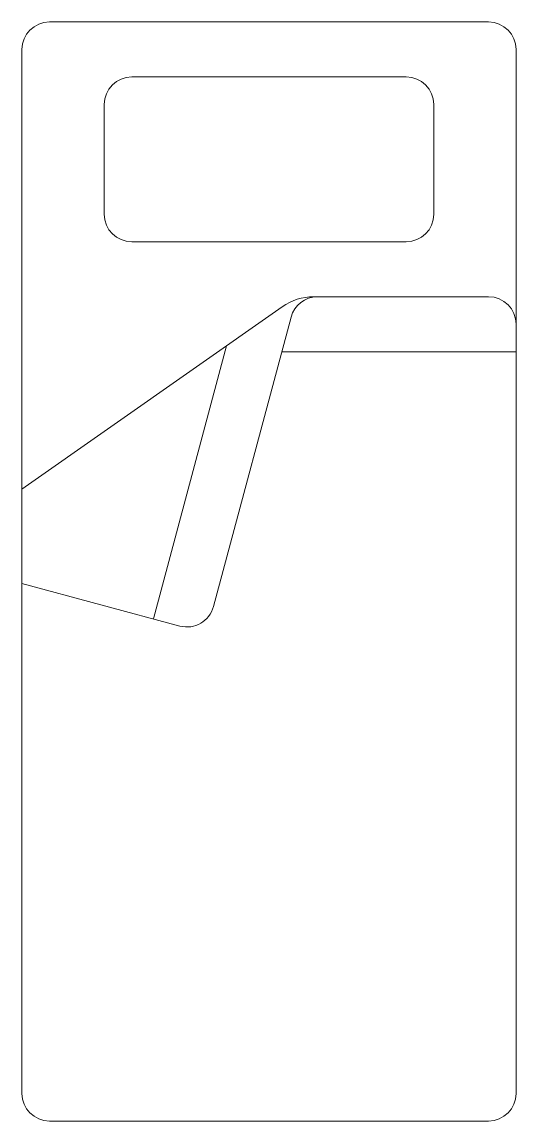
# Model space of a CAD drawing. Header units: metres. Extents: x 0 to 0.9, y 0 to 2.
import ezdxf

# ---------------------------------------------------------------- set-up
doc = ezdxf.new("R2010")
doc.units = ezdxf.units.M
doc.layers.get('0').update_dxf_attribs({"linetype": 'CONTINUOUS', "lineweight": 0})

msp = doc.modelspace()

# ---------------------------------------------------------------- linework, layer by layer
for p, q in [((0.85, 2), (0.05, 2)), ((0, 1.95), (0, 0.05)), ((0.9, 0.05), (0.9, 1.95)), ((0.2, 1.9), (0.7, 1.9)), ((0.15, 1.65), (0.15, 1.85)), ((0.75, 1.85), (0.75, 1.65)), ((0.7, 1.6), (0.2, 1.6)), ((0.5315, 1.5), (0.85, 1.5)), ((0, 1.1499), (0.4742, 1.4819)), ((0.3489, 0.9362), (0.4901, 1.4629)), ((0.2394, 0.9138), (0.3726, 1.4108)), ((0.4732, 1.4), (0.9, 1.4)), ((0.2877, 0.9008), (0, 0.9779)), ((0.05, 0), (0.85, 0))]:
    msp.add_line(p, q)
for centre, radius, start, end in [((0.05, 1.95), 0.05, 90, 180), ((0.85, 1.95), 0.05, 0, 90), ((0.2, 1.85), 0.05, 90, 180), ((0.7, 1.85), 0.05, 0, 90), ((0.2, 1.65), 0.05, 180, 270), ((0.7, 1.65), 0.05, 270, 0), ((0.5315, 1.4), 0.1, 90, 125), ((0.5384, 1.45), 0.05, 90, 165), ((0.85, 1.45), 0.05, 0, 90), ((0.3006, 0.9491), 0.05, 255, 345), ((0.05, 0.05), 0.05, 180, 270), ((0.85, 0.05), 0.05, 270, 0)]:
    msp.add_arc(centre, radius, start, end)

doc.saveas('drawing.dxf')
